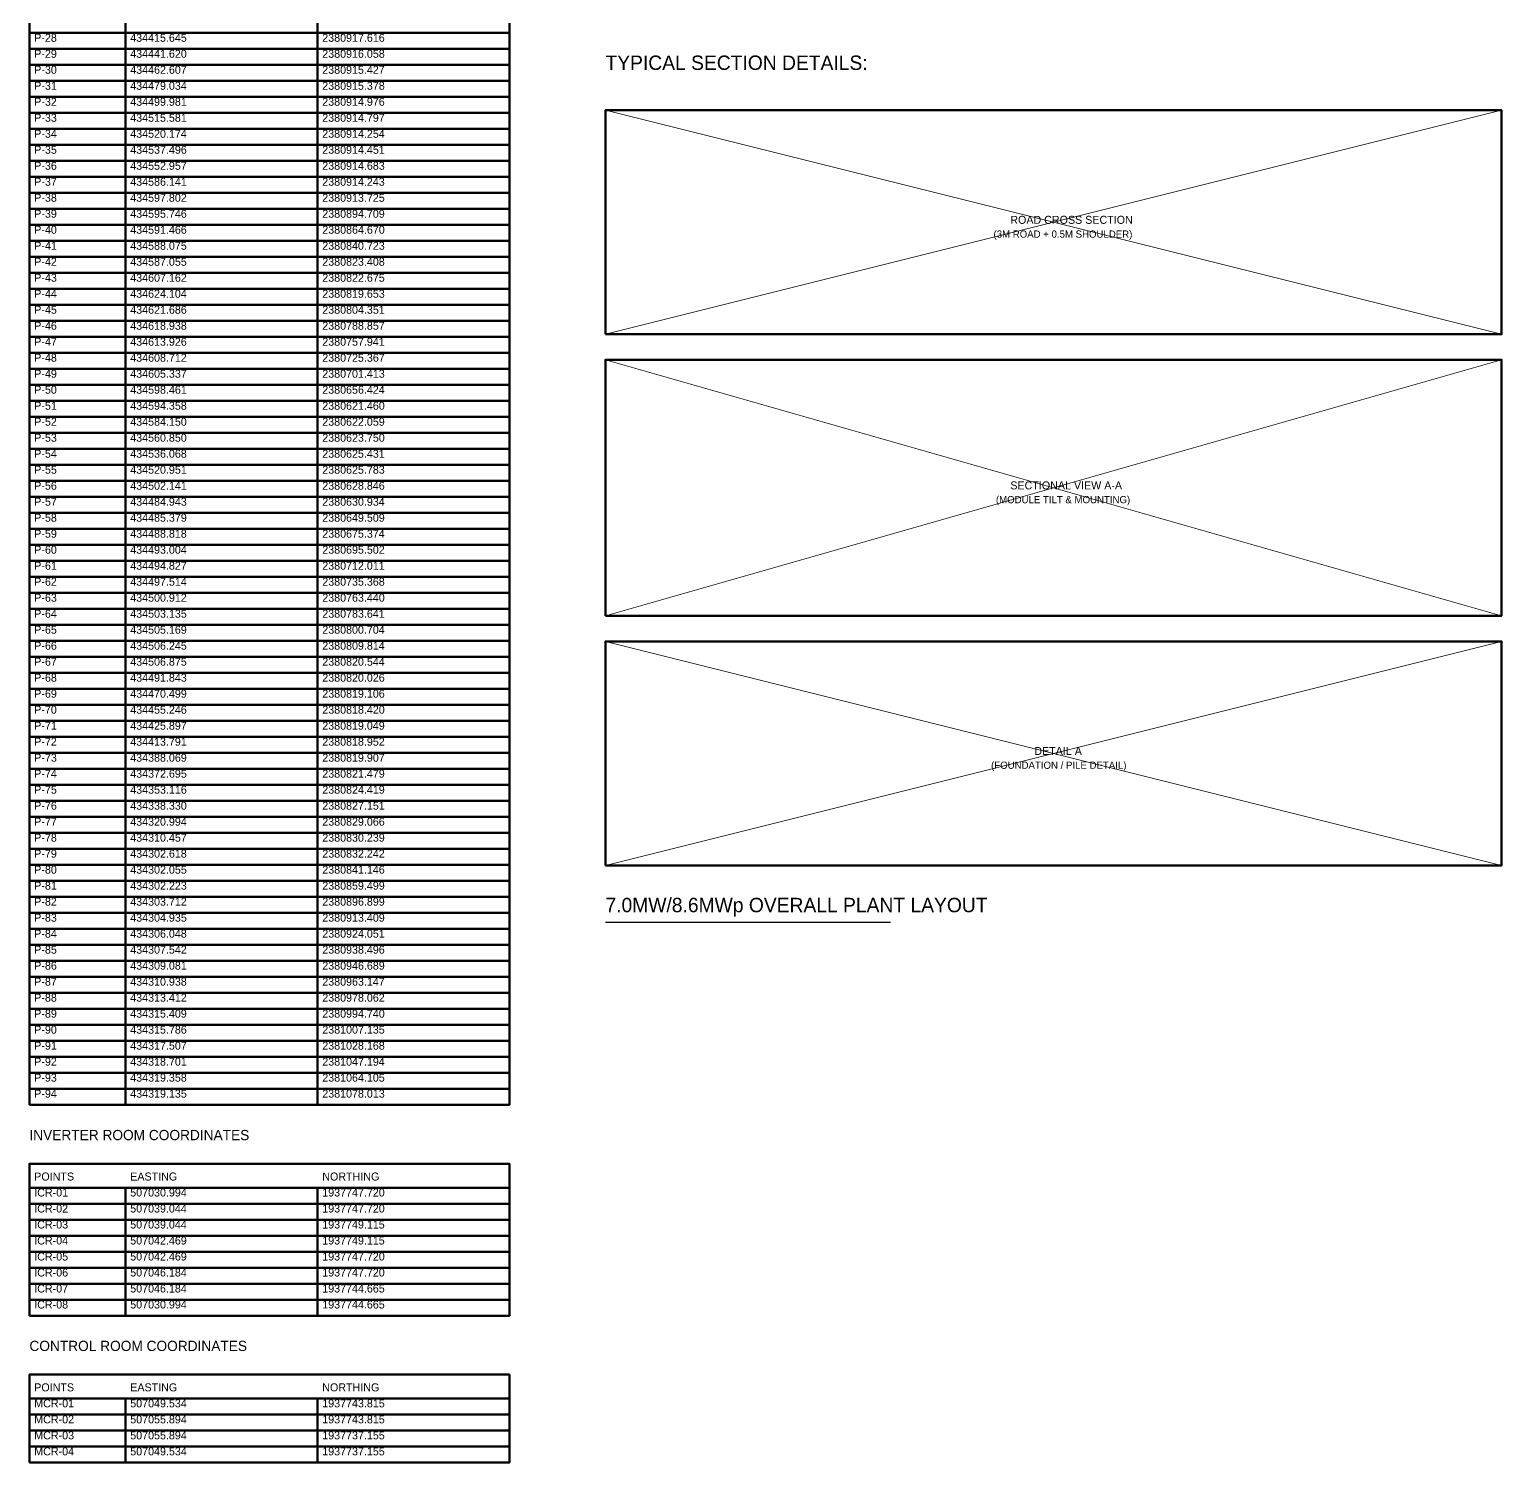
# Model space of a CAD drawing. Header units: metres. Extents: x 434302 to 507065, y 1937737 to 2381088.
# Drawn here: x 435061.2 to 435521.2, y 2379968.3 to 2380416.2 of the extents above; entities that cross this region are included whole.
import ezdxf
from ezdxf.enums import TextEntityAlignment as Align

# ---------------------------------------------------------------- set-up
doc = ezdxf.new("R2010")
doc.units = ezdxf.units.M
doc.layers.add('TITLE_BLOCK', color=7, linetype='Continuous')

msp = doc.modelspace()

# ---------------------------------------------------------------- linework, layer by layer
at = {"layer": 'TITLE_BLOCK', "lineweight": 50}
for p, q in [((435091.23, 2380420.13), (435091.23, 2380415.13)), ((435151.23, 2380420.13), (435151.23, 2380415.13)), ((435091.23, 2380415.13), (435091.23, 2380410.13)), ((435151.23, 2380415.13), (435151.23, 2380410.13)), ((435091.23, 2380410.13), (435091.23, 2380405.13)), ((435151.23, 2380410.13), (435151.23, 2380405.13)), ((435091.23, 2380405.13), (435091.23, 2380400.13)), ((435151.23, 2380405.13), (435151.23, 2380400.13)), ((435091.23, 2380400.13), (435091.23, 2380395.13)), ((435151.23, 2380400.13), (435151.23, 2380395.13)), ((435091.23, 2380395.13), (435091.23, 2380390.13)), ((435151.23, 2380395.13), (435151.23, 2380390.13)), ((435091.23, 2380390.13), (435091.23, 2380385.13)), ((435151.23, 2380390.13), (435151.23, 2380385.13)), ((435091.23, 2380385.13), (435091.23, 2380380.13)), ((435151.23, 2380385.13), (435151.23, 2380380.13)), ((435091.23, 2380380.13), (435091.23, 2380375.13)), ((435151.23, 2380380.13), (435151.23, 2380375.13)), ((435091.23, 2380375.13), (435091.23, 2380370.13)), ((435151.23, 2380375.13), (435151.23, 2380370.13)), ((435091.23, 2380370.13), (435091.23, 2380365.13)), ((435151.23, 2380370.13), (435151.23, 2380365.13)), ((435091.23, 2380365.13), (435091.23, 2380360.13)), ((435151.23, 2380365.13), (435151.23, 2380360.13)), ((435091.23, 2380360.13), (435091.23, 2380355.13)), ((435151.23, 2380360.13), (435151.23, 2380355.13)), ((435091.23, 2380355.13), (435091.23, 2380350.13)), ((435151.23, 2380355.13), (435151.23, 2380350.13)), ((435091.23, 2380350.13), (435091.23, 2380345.13)), ((435151.23, 2380350.13), (435151.23, 2380345.13)), ((435091.23, 2380345.13), (435091.23, 2380340.13)), ((435151.23, 2380345.13), (435151.23, 2380340.13)), ((435091.23, 2380340.13), (435091.23, 2380335.13)), ((435151.23, 2380340.13), (435151.23, 2380335.13)), ((435091.23, 2380335.13), (435091.23, 2380330.13)), ((435151.23, 2380335.13), (435151.23, 2380330.13)), ((435091.23, 2380330.13), (435091.23, 2380325.13)), ((435151.23, 2380330.13), (435151.23, 2380325.13)), ((435091.23, 2380325.13), (435091.23, 2380320.13)), ((435151.23, 2380325.13), (435151.23, 2380320.13)), ((435091.23, 2380320.13), (435091.23, 2380315.13)), ((435151.23, 2380320.13), (435151.23, 2380315.13)), ((435091.23, 2380315.13), (435091.23, 2380310.13)), ((435151.23, 2380315.13), (435151.23, 2380310.13)), ((435091.23, 2380310.13), (435091.23, 2380305.13)), ((435151.23, 2380310.13), (435151.23, 2380305.13)), ((435091.23, 2380305.13), (435091.23, 2380300.13)), ((435151.23, 2380305.13), (435151.23, 2380300.13)), ((435091.23, 2380300.13), (435091.23, 2380295.13)), ((435151.23, 2380300.13), (435151.23, 2380295.13)), ((435091.23, 2380295.13), (435091.23, 2380290.13)), ((435151.23, 2380295.13), (435151.23, 2380290.13)), ((435091.23, 2380290.13), (435091.23, 2380285.13)), ((435151.23, 2380290.13), (435151.23, 2380285.13)), ((435091.23, 2380285.13), (435091.23, 2380280.13)), ((435151.23, 2380285.13), (435151.23, 2380280.13)), ((435091.23, 2380280.13), (435091.23, 2380275.13)), ((435151.23, 2380280.13), (435151.23, 2380275.13)), ((435091.23, 2380275.13), (435091.23, 2380270.13)), ((435151.23, 2380275.13), (435151.23, 2380270.13)), ((435091.23, 2380270.13), (435091.23, 2380265.13)), ((435151.23, 2380270.13), (435151.23, 2380265.13)), ((435091.23, 2380265.13), (435091.23, 2380260.13)), ((435151.23, 2380265.13), (435151.23, 2380260.13)), ((435091.23, 2380260.13), (435091.23, 2380255.13)), ((435151.23, 2380260.13), (435151.23, 2380255.13)), ((435091.23, 2380255.13), (435091.23, 2380250.13)), ((435151.23, 2380255.13), (435151.23, 2380250.13)), ((435091.23, 2380250.13), (435091.23, 2380245.13)), ((435151.23, 2380250.13), (435151.23, 2380245.13)), ((435091.23, 2380245.13), (435091.23, 2380240.13)), ((435151.23, 2380245.13), (435151.23, 2380240.13)), ((435091.23, 2380240.13), (435091.23, 2380235.13)), ((435151.23, 2380240.13), (435151.23, 2380235.13)), ((435091.23, 2380235.13), (435091.23, 2380230.13)), ((435151.23, 2380235.13), (435151.23, 2380230.13)), ((435091.23, 2380230.13), (435091.23, 2380225.13)), ((435151.23, 2380230.13), (435151.23, 2380225.13)), ((435091.23, 2380225.13), (435091.23, 2380220.13)), ((435151.23, 2380225.13), (435151.23, 2380220.13)), ((435091.23, 2380220.13), (435091.23, 2380215.13)), ((435151.23, 2380220.13), (435151.23, 2380215.13)), ((435091.23, 2380215.13), (435091.23, 2380210.13)), ((435151.23, 2380215.13), (435151.23, 2380210.13)), ((435091.23, 2380210.13), (435091.23, 2380205.13)), ((435151.23, 2380210.13), (435151.23, 2380205.13)), ((435091.23, 2380205.13), (435091.23, 2380200.13)), ((435151.23, 2380205.13), (435151.23, 2380200.13)), ((435091.23, 2380200.13), (435091.23, 2380195.13)), ((435151.23, 2380200.13), (435151.23, 2380195.13)), ((435091.23, 2380195.13), (435091.23, 2380190.13)), ((435151.23, 2380195.13), (435151.23, 2380190.13)), ((435091.23, 2380190.13), (435091.23, 2380185.13)), ((435151.23, 2380190.13), (435151.23, 2380185.13)), ((435091.23, 2380185.13), (435091.23, 2380180.13)), ((435151.23, 2380185.13), (435151.23, 2380180.13)), ((435091.23, 2380180.13), (435091.23, 2380175.13)), ((435151.23, 2380180.13), (435151.23, 2380175.13)), ((435091.23, 2380175.13), (435091.23, 2380170.13)), ((435151.23, 2380175.13), (435151.23, 2380170.13)), ((435091.23, 2380170.13), (435091.23, 2380165.13)), ((435151.23, 2380170.13), (435151.23, 2380165.13)), ((435091.23, 2380165.13), (435091.23, 2380160.13)), ((435151.23, 2380165.13), (435151.23, 2380160.13)), ((435091.23, 2380160.13), (435091.23, 2380155.13)), ((435151.23, 2380160.13), (435151.23, 2380155.13)), ((435091.23, 2380155.13), (435091.23, 2380150.13)), ((435151.23, 2380155.13), (435151.23, 2380150.13)), ((435091.23, 2380150.13), (435091.23, 2380145.13)), ((435151.23, 2380150.13), (435151.23, 2380145.13)), ((435091.23, 2380145.13), (435091.23, 2380140.13)), ((435151.23, 2380145.13), (435151.23, 2380140.13)), ((435091.23, 2380140.13), (435091.23, 2380135.13)), ((435151.23, 2380140.13), (435151.23, 2380135.13)), ((435091.23, 2380135.13), (435091.23, 2380130.13)), ((435151.23, 2380135.13), (435151.23, 2380130.13)), ((435091.23, 2380130.13), (435091.23, 2380125.13)), ((435151.23, 2380130.13), (435151.23, 2380125.13)), ((435091.23, 2380125.13), (435091.23, 2380120.13)), ((435151.23, 2380125.13), (435151.23, 2380120.13)), ((435091.23, 2380120.13), (435091.23, 2380115.13)), ((435151.23, 2380120.13), (435151.23, 2380115.13)), ((435091.23, 2380115.13), (435091.23, 2380110.13)), ((435151.23, 2380115.13), (435151.23, 2380110.13)), ((435091.23, 2380110.13), (435091.23, 2380105.13)), ((435151.23, 2380110.13), (435151.23, 2380105.13)), ((435091.23, 2380105.13), (435091.23, 2380100.13)), ((435151.23, 2380105.13), (435151.23, 2380100.13)), ((435091.23, 2380100.13), (435091.23, 2380095.13)), ((435151.23, 2380100.13), (435151.23, 2380095.13)), ((435091.23, 2380095.13), (435091.23, 2380090.13)), ((435151.23, 2380095.13), (435151.23, 2380090.13)), ((435091.23, 2380090.13), (435091.23, 2380085.13)), ((435151.23, 2380090.13), (435151.23, 2380085.13)), ((435091.23, 2380085.13), (435091.23, 2380080.13)), ((435151.23, 2380085.13), (435151.23, 2380080.13)), ((435091.23, 2380054.23), (435091.23, 2380049.23)), ((435151.23, 2380054.23), (435151.23, 2380049.23)), ((435091.23, 2380049.23), (435091.23, 2380044.23)), ((435151.23, 2380049.23), (435151.23, 2380044.23)), ((435091.23, 2380044.23), (435091.23, 2380039.23)), ((435151.23, 2380044.23), (435151.23, 2380039.23)), ((435091.23, 2380039.23), (435091.23, 2380034.23)), ((435151.23, 2380039.23), (435151.23, 2380034.23)), ((435091.23, 2380034.23), (435091.23, 2380029.23)), ((435151.23, 2380034.23), (435151.23, 2380029.23)), ((435091.23, 2380029.23), (435091.23, 2380024.23)), ((435151.23, 2380029.23), (435151.23, 2380024.23)), ((435091.23, 2380024.23), (435091.23, 2380019.23)), ((435151.23, 2380024.23), (435151.23, 2380019.23)), ((435091.23, 2380019.23), (435091.23, 2380014.23)), ((435151.23, 2380019.23), (435151.23, 2380014.23)), ((435091.23, 2379988.33), (435091.23, 2379983.33)), ((435151.23, 2379988.33), (435151.23, 2379983.33)), ((435091.23, 2379983.33), (435091.23, 2379978.33)), ((435151.23, 2379983.33), (435151.23, 2379978.33)), ((435091.23, 2379978.33), (435091.23, 2379973.33)), ((435151.23, 2379978.33), (435151.23, 2379973.33)), ((435091.23, 2379973.33), (435091.23, 2379968.33)), ((435151.23, 2379973.33), (435151.23, 2379968.33))]:
    msp.add_line(p, q, dxfattribs=at)
at = {"layer": 'TITLE_BLOCK', "lineweight": 18}
for p, q in [((435241.23, 2380320.98), (435521.23, 2380390.98)), ((435521.23, 2380320.98), (435241.23, 2380390.98)), ((435241.23, 2380232.98), (435521.23, 2380312.98)), ((435521.23, 2380232.98), (435241.23, 2380312.98)), ((435241.23, 2380154.98), (435521.23, 2380224.98)), ((435521.23, 2380154.98), (435241.23, 2380224.98))]:
    msp.add_line(p, q, dxfattribs=at)
at = {"layer": 'TITLE_BLOCK', "lineweight": 30}
msp.add_line((435241.23, 2380137.18), (435330.33, 2380137.18), dxfattribs=at)
at = {"layer": 'TITLE_BLOCK', "lineweight": 50}
for points in [[(435061.23, 2380415.13), (435211.23, 2380415.13), (435211.23, 2380420.13), (435061.23, 2380420.13)], [(435061.23, 2380410.13), (435211.23, 2380410.13), (435211.23, 2380415.13), (435061.23, 2380415.13)], [(435061.23, 2380405.13), (435211.23, 2380405.13), (435211.23, 2380410.13), (435061.23, 2380410.13)], [(435061.23, 2380400.13), (435211.23, 2380400.13), (435211.23, 2380405.13), (435061.23, 2380405.13)], [(435061.23, 2380395.13), (435211.23, 2380395.13), (435211.23, 2380400.13), (435061.23, 2380400.13)], [(435061.23, 2380390.13), (435211.23, 2380390.13), (435211.23, 2380395.13), (435061.23, 2380395.13)], [(435061.23, 2380385.13), (435211.23, 2380385.13), (435211.23, 2380390.13), (435061.23, 2380390.13)], [(435241.23, 2380320.98), (435521.23, 2380320.98), (435521.23, 2380390.98), (435241.23, 2380390.98)], [(435061.23, 2380380.13), (435211.23, 2380380.13), (435211.23, 2380385.13), (435061.23, 2380385.13)], [(435061.23, 2380375.13), (435211.23, 2380375.13), (435211.23, 2380380.13), (435061.23, 2380380.13)], [(435061.23, 2380370.13), (435211.23, 2380370.13), (435211.23, 2380375.13), (435061.23, 2380375.13)], [(435061.23, 2380365.13), (435211.23, 2380365.13), (435211.23, 2380370.13), (435061.23, 2380370.13)], [(435061.23, 2380360.13), (435211.23, 2380360.13), (435211.23, 2380365.13), (435061.23, 2380365.13)], [(435061.23, 2380355.13), (435211.23, 2380355.13), (435211.23, 2380360.13), (435061.23, 2380360.13)], [(435061.23, 2380350.13), (435211.23, 2380350.13), (435211.23, 2380355.13), (435061.23, 2380355.13)], [(435061.23, 2380345.13), (435211.23, 2380345.13), (435211.23, 2380350.13), (435061.23, 2380350.13)], [(435061.23, 2380340.13), (435211.23, 2380340.13), (435211.23, 2380345.13), (435061.23, 2380345.13)], [(435061.23, 2380335.13), (435211.23, 2380335.13), (435211.23, 2380340.13), (435061.23, 2380340.13)], [(435061.23, 2380330.13), (435211.23, 2380330.13), (435211.23, 2380335.13), (435061.23, 2380335.13)], [(435061.23, 2380325.13), (435211.23, 2380325.13), (435211.23, 2380330.13), (435061.23, 2380330.13)], [(435061.23, 2380320.13), (435211.23, 2380320.13), (435211.23, 2380325.13), (435061.23, 2380325.13)], [(435061.23, 2380315.13), (435211.23, 2380315.13), (435211.23, 2380320.13), (435061.23, 2380320.13)], [(435061.23, 2380310.13), (435211.23, 2380310.13), (435211.23, 2380315.13), (435061.23, 2380315.13)], [(435241.23, 2380232.98), (435521.23, 2380232.98), (435521.23, 2380312.98), (435241.23, 2380312.98)], [(435061.23, 2380305.13), (435211.23, 2380305.13), (435211.23, 2380310.13), (435061.23, 2380310.13)], [(435061.23, 2380300.13), (435211.23, 2380300.13), (435211.23, 2380305.13), (435061.23, 2380305.13)], [(435061.23, 2380295.13), (435211.23, 2380295.13), (435211.23, 2380300.13), (435061.23, 2380300.13)], [(435061.23, 2380290.13), (435211.23, 2380290.13), (435211.23, 2380295.13), (435061.23, 2380295.13)], [(435061.23, 2380285.13), (435211.23, 2380285.13), (435211.23, 2380290.13), (435061.23, 2380290.13)], [(435061.23, 2380280.13), (435211.23, 2380280.13), (435211.23, 2380285.13), (435061.23, 2380285.13)], [(435061.23, 2380275.13), (435211.23, 2380275.13), (435211.23, 2380280.13), (435061.23, 2380280.13)], [(435061.23, 2380270.13), (435211.23, 2380270.13), (435211.23, 2380275.13), (435061.23, 2380275.13)], [(435061.23, 2380265.13), (435211.23, 2380265.13), (435211.23, 2380270.13), (435061.23, 2380270.13)], [(435061.23, 2380260.13), (435211.23, 2380260.13), (435211.23, 2380265.13), (435061.23, 2380265.13)], [(435061.23, 2380255.13), (435211.23, 2380255.13), (435211.23, 2380260.13), (435061.23, 2380260.13)], [(435061.23, 2380250.13), (435211.23, 2380250.13), (435211.23, 2380255.13), (435061.23, 2380255.13)], [(435061.23, 2380245.13), (435211.23, 2380245.13), (435211.23, 2380250.13), (435061.23, 2380250.13)], [(435061.23, 2380240.13), (435211.23, 2380240.13), (435211.23, 2380245.13), (435061.23, 2380245.13)], [(435061.23, 2380235.13), (435211.23, 2380235.13), (435211.23, 2380240.13), (435061.23, 2380240.13)], [(435061.23, 2380230.13), (435211.23, 2380230.13), (435211.23, 2380235.13), (435061.23, 2380235.13)], [(435061.23, 2380225.13), (435211.23, 2380225.13), (435211.23, 2380230.13), (435061.23, 2380230.13)], [(435061.23, 2380220.13), (435211.23, 2380220.13), (435211.23, 2380225.13), (435061.23, 2380225.13)], [(435241.23, 2380154.98), (435521.23, 2380154.98), (435521.23, 2380224.98), (435241.23, 2380224.98)], [(435061.23, 2380215.13), (435211.23, 2380215.13), (435211.23, 2380220.13), (435061.23, 2380220.13)], [(435061.23, 2380210.13), (435211.23, 2380210.13), (435211.23, 2380215.13), (435061.23, 2380215.13)], [(435061.23, 2380205.13), (435211.23, 2380205.13), (435211.23, 2380210.13), (435061.23, 2380210.13)], [(435061.23, 2380200.13), (435211.23, 2380200.13), (435211.23, 2380205.13), (435061.23, 2380205.13)], [(435061.23, 2380195.13), (435211.23, 2380195.13), (435211.23, 2380200.13), (435061.23, 2380200.13)], [(435061.23, 2380190.13), (435211.23, 2380190.13), (435211.23, 2380195.13), (435061.23, 2380195.13)], [(435061.23, 2380185.13), (435211.23, 2380185.13), (435211.23, 2380190.13), (435061.23, 2380190.13)], [(435061.23, 2380180.13), (435211.23, 2380180.13), (435211.23, 2380185.13), (435061.23, 2380185.13)], [(435061.23, 2380175.13), (435211.23, 2380175.13), (435211.23, 2380180.13), (435061.23, 2380180.13)], [(435061.23, 2380170.13), (435211.23, 2380170.13), (435211.23, 2380175.13), (435061.23, 2380175.13)], [(435061.23, 2380165.13), (435211.23, 2380165.13), (435211.23, 2380170.13), (435061.23, 2380170.13)], [(435061.23, 2380160.13), (435211.23, 2380160.13), (435211.23, 2380165.13), (435061.23, 2380165.13)], [(435061.23, 2380155.13), (435211.23, 2380155.13), (435211.23, 2380160.13), (435061.23, 2380160.13)], [(435061.23, 2380150.13), (435211.23, 2380150.13), (435211.23, 2380155.13), (435061.23, 2380155.13)], [(435061.23, 2380145.13), (435211.23, 2380145.13), (435211.23, 2380150.13), (435061.23, 2380150.13)], [(435061.23, 2380140.13), (435211.23, 2380140.13), (435211.23, 2380145.13), (435061.23, 2380145.13)], [(435061.23, 2380135.13), (435211.23, 2380135.13), (435211.23, 2380140.13), (435061.23, 2380140.13)], [(435061.23, 2380130.13), (435211.23, 2380130.13), (435211.23, 2380135.13), (435061.23, 2380135.13)], [(435061.23, 2380125.13), (435211.23, 2380125.13), (435211.23, 2380130.13), (435061.23, 2380130.13)], [(435061.23, 2380120.13), (435211.23, 2380120.13), (435211.23, 2380125.13), (435061.23, 2380125.13)], [(435061.23, 2380115.13), (435211.23, 2380115.13), (435211.23, 2380120.13), (435061.23, 2380120.13)], [(435061.23, 2380110.13), (435211.23, 2380110.13), (435211.23, 2380115.13), (435061.23, 2380115.13)], [(435061.23, 2380105.13), (435211.23, 2380105.13), (435211.23, 2380110.13), (435061.23, 2380110.13)], [(435061.23, 2380100.13), (435211.23, 2380100.13), (435211.23, 2380105.13), (435061.23, 2380105.13)], [(435061.23, 2380095.13), (435211.23, 2380095.13), (435211.23, 2380100.13), (435061.23, 2380100.13)], [(435061.23, 2380090.13), (435211.23, 2380090.13), (435211.23, 2380095.13), (435061.23, 2380095.13)], [(435061.23, 2380085.13), (435211.23, 2380085.13), (435211.23, 2380090.13), (435061.23, 2380090.13)], [(435061.23, 2380080.13), (435211.23, 2380080.13), (435211.23, 2380085.13), (435061.23, 2380085.13)], [(435061.23, 2380054.23), (435211.23, 2380054.23), (435211.23, 2380061.73), (435061.23, 2380061.73)], [(435061.23, 2380049.23), (435211.23, 2380049.23), (435211.23, 2380054.23), (435061.23, 2380054.23)], [(435061.23, 2380044.23), (435211.23, 2380044.23), (435211.23, 2380049.23), (435061.23, 2380049.23)], [(435061.23, 2380039.23), (435211.23, 2380039.23), (435211.23, 2380044.23), (435061.23, 2380044.23)], [(435061.23, 2380034.23), (435211.23, 2380034.23), (435211.23, 2380039.23), (435061.23, 2380039.23)], [(435061.23, 2380029.23), (435211.23, 2380029.23), (435211.23, 2380034.23), (435061.23, 2380034.23)], [(435061.23, 2380024.23), (435211.23, 2380024.23), (435211.23, 2380029.23), (435061.23, 2380029.23)], [(435061.23, 2380019.23), (435211.23, 2380019.23), (435211.23, 2380024.23), (435061.23, 2380024.23)], [(435061.23, 2380014.23), (435211.23, 2380014.23), (435211.23, 2380019.23), (435061.23, 2380019.23)], [(435061.23, 2379988.33), (435211.23, 2379988.33), (435211.23, 2379995.83), (435061.23, 2379995.83)], [(435061.23, 2379983.33), (435211.23, 2379983.33), (435211.23, 2379988.33), (435061.23, 2379988.33)], [(435061.23, 2379978.33), (435211.23, 2379978.33), (435211.23, 2379983.33), (435061.23, 2379983.33)], [(435061.23, 2379973.33), (435211.23, 2379973.33), (435211.23, 2379978.33), (435061.23, 2379978.33)], [(435061.23, 2379968.33), (435211.23, 2379968.33), (435211.23, 2379973.33), (435061.23, 2379973.33)]]:
    msp.add_lwpolyline(points, close=True, dxfattribs=at)

# ---------------------------------------------------------------- texts
at = {"layer": 'TITLE_BLOCK'}
for s, height, p in [('P-28', 2.5, (435062.73, 2380411.63)), ('434415.645', 2.5, (435092.73, 2380411.63)), ('2380917.616', 2.5, (435152.73, 2380411.63)), ('P-29', 2.5, (435062.73, 2380406.63)), ('434441.620', 2.5, (435092.73, 2380406.63)), ('2380916.058', 2.5, (435152.73, 2380406.63)), ('TYPICAL SECTION DETAILS:', 4.5, (435241.23, 2380402.23)), ('P-30', 2.5, (435062.73, 2380401.63)), ('434462.607', 2.5, (435092.73, 2380401.63)), ('2380915.427', 2.5, (435152.73, 2380401.63)), ('P-31', 2.5, (435062.73, 2380396.63)), ('434479.034', 2.5, (435092.73, 2380396.63)), ('2380915.378', 2.5, (435152.73, 2380396.63)), ('P-32', 2.5, (435062.73, 2380391.63)), ('434499.981', 2.5, (435092.73, 2380391.63)), ('2380914.976', 2.5, (435152.73, 2380391.63)), ('P-33', 2.5, (435062.73, 2380386.63)), ('434515.581', 2.5, (435092.73, 2380386.63)), ('2380914.797', 2.5, (435152.73, 2380386.63)), ('P-34', 2.5, (435062.73, 2380381.63)), ('434520.174', 2.5, (435092.73, 2380381.63)), ('2380914.254', 2.5, (435152.73, 2380381.63)), ('P-35', 2.5, (435062.73, 2380376.63)), ('434537.496', 2.5, (435092.73, 2380376.63)), ('2380914.451', 2.5, (435152.73, 2380376.63)), ('P-36', 2.5, (435062.73, 2380371.63)), ('434552.957', 2.5, (435092.73, 2380371.63)), ('2380914.683', 2.5, (435152.73, 2380371.63)), ('P-37', 2.5, (435062.73, 2380366.63)), ('434586.141', 2.5, (435092.73, 2380366.63)), ('2380914.243', 2.5, (435152.73, 2380366.63)), ('P-38', 2.5, (435062.73, 2380361.63)), ('434597.802', 2.5, (435092.73, 2380361.63)), ('2380913.725', 2.5, (435152.73, 2380361.63)), ('P-39', 2.5, (435062.73, 2380356.63)), ('434595.746', 2.5, (435092.73, 2380356.63)), ('2380894.709', 2.5, (435152.73, 2380356.63)), ('ROAD CROSS SECTION', 2.5, (435367.73, 2380354.73)), ('P-40', 2.5, (435062.73, 2380351.63)), ('434591.466', 2.5, (435092.73, 2380351.63)), ('2380864.670', 2.5, (435152.73, 2380351.63)), ('(3M ROAD + 0.5M SHOULDER)', 2.25, (435362.48, 2380350.48)), ('P-41', 2.5, (435062.73, 2380346.63)), ('434588.075', 2.5, (435092.73, 2380346.63)), ('2380840.723', 2.5, (435152.73, 2380346.63)), ('P-42', 2.5, (435062.73, 2380341.63)), ('434587.055', 2.5, (435092.73, 2380341.63)), ('2380823.408', 2.5, (435152.73, 2380341.63)), ('P-43', 2.5, (435062.73, 2380336.63)), ('434607.162', 2.5, (435092.73, 2380336.63)), ('2380822.675', 2.5, (435152.73, 2380336.63)), ('P-44', 2.5, (435062.73, 2380331.63)), ('434624.104', 2.5, (435092.73, 2380331.63)), ('2380819.653', 2.5, (435152.73, 2380331.63)), ('P-45', 2.5, (435062.73, 2380326.63)), ('434621.686', 2.5, (435092.73, 2380326.63)), ('2380804.351', 2.5, (435152.73, 2380326.63)), ('P-46', 2.5, (435062.73, 2380321.63)), ('434618.938', 2.5, (435092.73, 2380321.63)), ('2380788.857', 2.5, (435152.73, 2380321.63)), ('P-47', 2.5, (435062.73, 2380316.63)), ('434613.926', 2.5, (435092.73, 2380316.63)), ('2380757.941', 2.5, (435152.73, 2380316.63)), ('P-48', 2.5, (435062.73, 2380311.63)), ('434608.712', 2.5, (435092.73, 2380311.63)), ('2380725.367', 2.5, (435152.73, 2380311.63)), ('P-49', 2.5, (435062.73, 2380306.63)), ('434605.337', 2.5, (435092.73, 2380306.63)), ('2380701.413', 2.5, (435152.73, 2380306.63)), ('P-50', 2.5, (435062.73, 2380301.63)), ('434598.461', 2.5, (435092.73, 2380301.63)), ('2380656.424', 2.5, (435152.73, 2380301.63)), ('P-51', 2.5, (435062.73, 2380296.63)), ('434594.358', 2.5, (435092.73, 2380296.63)), ('2380621.460', 2.5, (435152.73, 2380296.63)), ('P-52', 2.5, (435062.73, 2380291.63)), ('434584.150', 2.5, (435092.73, 2380291.63)), ('2380622.059', 2.5, (435152.73, 2380291.63)), ('P-53', 2.5, (435062.73, 2380286.63)), ('434560.850', 2.5, (435092.73, 2380286.63)), ('2380623.750', 2.5, (435152.73, 2380286.63)), ('P-54', 2.5, (435062.73, 2380281.63)), ('434536.068', 2.5, (435092.73, 2380281.63)), ('2380625.431', 2.5, (435152.73, 2380281.63)), ('P-55', 2.5, (435062.73, 2380276.63)), ('434520.951', 2.5, (435092.73, 2380276.63)), ('2380625.783', 2.5, (435152.73, 2380276.63)), ('P-56', 2.5, (435062.73, 2380271.63)), ('434502.141', 2.5, (435092.73, 2380271.63)), ('2380628.846', 2.5, (435152.73, 2380271.63)), ('SECTIONAL VIEW A-A', 2.5, (435367.73, 2380271.73)), ('(MODULE TILT & MOUNTING)', 2.25, (435363.23, 2380267.48)), ('P-57', 2.5, (435062.73, 2380266.63)), ('434484.943', 2.5, (435092.73, 2380266.63)), ('2380630.934', 2.5, (435152.73, 2380266.63)), ('P-58', 2.5, (435062.73, 2380261.63)), ('434485.379', 2.5, (435092.73, 2380261.63)), ('2380649.509', 2.5, (435152.73, 2380261.63)), ('P-59', 2.5, (435062.73, 2380256.63)), ('434488.818', 2.5, (435092.73, 2380256.63)), ('2380675.374', 2.5, (435152.73, 2380256.63)), ('P-60', 2.5, (435062.73, 2380251.63)), ('434493.004', 2.5, (435092.73, 2380251.63)), ('2380695.502', 2.5, (435152.73, 2380251.63)), ('P-61', 2.5, (435062.73, 2380246.63)), ('434494.827', 2.5, (435092.73, 2380246.63)), ('2380712.011', 2.5, (435152.73, 2380246.63)), ('P-62', 2.5, (435062.73, 2380241.63)), ('434497.514', 2.5, (435092.73, 2380241.63)), ('2380735.368', 2.5, (435152.73, 2380241.63)), ('P-63', 2.5, (435062.73, 2380236.63)), ('434500.912', 2.5, (435092.73, 2380236.63)), ('2380763.440', 2.5, (435152.73, 2380236.63)), ('P-64', 2.5, (435062.73, 2380231.63)), ('434503.135', 2.5, (435092.73, 2380231.63)), ('2380783.641', 2.5, (435152.73, 2380231.63)), ('P-65', 2.5, (435062.73, 2380226.63)), ('434505.169', 2.5, (435092.73, 2380226.63)), ('2380800.704', 2.5, (435152.73, 2380226.63)), ('P-66', 2.5, (435062.73, 2380221.63)), ('434506.245', 2.5, (435092.73, 2380221.63)), ('2380809.814', 2.5, (435152.73, 2380221.63)), ('P-67', 2.5, (435062.73, 2380216.63)), ('434506.875', 2.5, (435092.73, 2380216.63)), ('2380820.544', 2.5, (435152.73, 2380216.63)), ('P-68', 2.5, (435062.73, 2380211.63)), ('434491.843', 2.5, (435092.73, 2380211.63)), ('2380820.026', 2.5, (435152.73, 2380211.63)), ('P-69', 2.5, (435062.73, 2380206.63)), ('434470.499', 2.5, (435092.73, 2380206.63)), ('2380819.106', 2.5, (435152.73, 2380206.63)), ('P-70', 2.5, (435062.73, 2380201.63)), ('434455.246', 2.5, (435092.73, 2380201.63)), ('2380818.420', 2.5, (435152.73, 2380201.63)), ('P-71', 2.5, (435062.73, 2380196.63)), ('434425.897', 2.5, (435092.73, 2380196.63)), ('2380819.049', 2.5, (435152.73, 2380196.63)), ('P-72', 2.5, (435062.73, 2380191.63)), ('434413.791', 2.5, (435092.73, 2380191.63)), ('2380818.952', 2.5, (435152.73, 2380191.63)), ('DETAIL A', 2.5, (435375.23, 2380188.73)), ('P-73', 2.5, (435062.73, 2380186.63)), ('434388.069', 2.5, (435092.73, 2380186.63)), ('2380819.907', 2.5, (435152.73, 2380186.63)), ('(FOUNDATION / PILE DETAIL)', 2.25, (435361.73, 2380184.48)), ('P-74', 2.5, (435062.73, 2380181.63)), ('434372.695', 2.5, (435092.73, 2380181.63)), ('2380821.479', 2.5, (435152.73, 2380181.63)), ('P-75', 2.5, (435062.73, 2380176.63)), ('434353.116', 2.5, (435092.73, 2380176.63)), ('2380824.419', 2.5, (435152.73, 2380176.63)), ('P-76', 2.5, (435062.73, 2380171.63)), ('434338.330', 2.5, (435092.73, 2380171.63)), ('2380827.151', 2.5, (435152.73, 2380171.63)), ('P-77', 2.5, (435062.73, 2380166.63)), ('434320.994', 2.5, (435092.73, 2380166.63)), ('2380829.066', 2.5, (435152.73, 2380166.63)), ('P-78', 2.5, (435062.73, 2380161.63)), ('434310.457', 2.5, (435092.73, 2380161.63)), ('2380830.239', 2.5, (435152.73, 2380161.63)), ('P-79', 2.5, (435062.73, 2380156.63)), ('434302.618', 2.5, (435092.73, 2380156.63)), ('2380832.242', 2.5, (435152.73, 2380156.63)), ('P-80', 2.5, (435062.73, 2380151.63)), ('434302.055', 2.5, (435092.73, 2380151.63)), ('2380841.146', 2.5, (435152.73, 2380151.63)), ('P-81', 2.5, (435062.73, 2380146.63)), ('434302.223', 2.5, (435092.73, 2380146.63)), ('2380859.499', 2.5, (435152.73, 2380146.63)), ('P-82', 2.5, (435062.73, 2380141.63)), ('434303.712', 2.5, (435092.73, 2380141.63)), ('2380896.899', 2.5, (435152.73, 2380141.63)), ('7.0MW/8.6MWp OVERALL PLANT LAYOUT', 4.5, (435241.23, 2380138.98)), ('P-83', 2.5, (435062.73, 2380136.63)), ('434304.935', 2.5, (435092.73, 2380136.63)), ('2380913.409', 2.5, (435152.73, 2380136.63)), ('P-84', 2.5, (435062.73, 2380131.63)), ('434306.048', 2.5, (435092.73, 2380131.63)), ('2380924.051', 2.5, (435152.73, 2380131.63)), ('P-85', 2.5, (435062.73, 2380126.63)), ('434307.542', 2.5, (435092.73, 2380126.63)), ('2380938.496', 2.5, (435152.73, 2380126.63)), ('P-86', 2.5, (435062.73, 2380121.63)), ('434309.081', 2.5, (435092.73, 2380121.63)), ('2380946.689', 2.5, (435152.73, 2380121.63)), ('P-87', 2.5, (435062.73, 2380116.63)), ('434310.938', 2.5, (435092.73, 2380116.63)), ('2380963.147', 2.5, (435152.73, 2380116.63)), ('P-88', 2.5, (435062.73, 2380111.63)), ('434313.412', 2.5, (435092.73, 2380111.63)), ('2380978.062', 2.5, (435152.73, 2380111.63)), ('P-89', 2.5, (435062.73, 2380106.63)), ('434315.409', 2.5, (435092.73, 2380106.63)), ('2380994.740', 2.5, (435152.73, 2380106.63)), ('P-90', 2.5, (435062.73, 2380101.63)), ('434315.786', 2.5, (435092.73, 2380101.63)), ('2381007.135', 2.5, (435152.73, 2380101.63)), ('P-91', 2.5, (435062.73, 2380096.63)), ('434317.507', 2.5, (435092.73, 2380096.63)), ('2381028.168', 2.5, (435152.73, 2380096.63)), ('P-92', 2.5, (435062.73, 2380091.63)), ('434318.701', 2.5, (435092.73, 2380091.63)), ('2381047.194', 2.5, (435152.73, 2380091.63)), ('P-93', 2.5, (435062.73, 2380086.63)), ('434319.358', 2.5, (435092.73, 2380086.63)), ('2381064.105', 2.5, (435152.73, 2380086.63)), ('P-94', 2.5, (435062.73, 2380081.63)), ('434319.135', 2.5, (435092.73, 2380081.63)), ('2381078.013', 2.5, (435152.73, 2380081.63)), ('INVERTER ROOM COORDINATES', 3.2, (435061.23, 2380068.13)), ('POINTS', 2.5, (435062.73, 2380055.73)), ('EASTING', 2.5, (435092.73, 2380055.73)), ('NORTHING', 2.5, (435152.73, 2380055.73)), ('ICR-01', 2.5, (435062.73, 2380050.73)), ('507030.994', 2.5, (435092.73, 2380050.73)), ('1937747.720', 2.5, (435152.73, 2380050.73)), ('ICR-02', 2.5, (435062.73, 2380045.73)), ('507039.044', 2.5, (435092.73, 2380045.73)), ('1937747.720', 2.5, (435152.73, 2380045.73)), ('ICR-03', 2.5, (435062.73, 2380040.73)), ('507039.044', 2.5, (435092.73, 2380040.73)), ('1937749.115', 2.5, (435152.73, 2380040.73)), ('ICR-04', 2.5, (435062.73, 2380035.73)), ('507042.469', 2.5, (435092.73, 2380035.73)), ('1937749.115', 2.5, (435152.73, 2380035.73)), ('ICR-05', 2.5, (435062.73, 2380030.73)), ('507042.469', 2.5, (435092.73, 2380030.73)), ('1937747.720', 2.5, (435152.73, 2380030.73)), ('ICR-06', 2.5, (435062.73, 2380025.73)), ('507046.184', 2.5, (435092.73, 2380025.73)), ('1937747.720', 2.5, (435152.73, 2380025.73)), ('ICR-07', 2.5, (435062.73, 2380020.73)), ('507046.184', 2.5, (435092.73, 2380020.73)), ('1937744.665', 2.5, (435152.73, 2380020.73)), ('ICR-08', 2.5, (435062.73, 2380015.73)), ('507030.994', 2.5, (435092.73, 2380015.73)), ('1937744.665', 2.5, (435152.73, 2380015.73)), ('CONTROL ROOM COORDINATES', 3.2, (435061.23, 2380002.23)), ('POINTS', 2.5, (435062.73, 2379989.83)), ('EASTING', 2.5, (435092.73, 2379989.83)), ('NORTHING', 2.5, (435152.73, 2379989.83)), ('MCR-01', 2.5, (435062.73, 2379984.83)), ('507049.534', 2.5, (435092.73, 2379984.83)), ('1937743.815', 2.5, (435152.73, 2379984.83)), ('MCR-02', 2.5, (435062.73, 2379979.83)), ('507055.894', 2.5, (435092.73, 2379979.83)), ('1937743.815', 2.5, (435152.73, 2379979.83)), ('MCR-03', 2.5, (435062.73, 2379974.83)), ('507055.894', 2.5, (435092.73, 2379974.83)), ('1937737.155', 2.5, (435152.73, 2379974.83)), ('MCR-04', 2.5, (435062.73, 2379969.83)), ('507049.534', 2.5, (435092.73, 2379969.83)), ('1937737.155', 2.5, (435152.73, 2379969.83))]:
    msp.add_text(s, height=height, dxfattribs=at).set_placement(p, align=Align.BOTTOM_LEFT)

doc.saveas('drawing.dxf')
